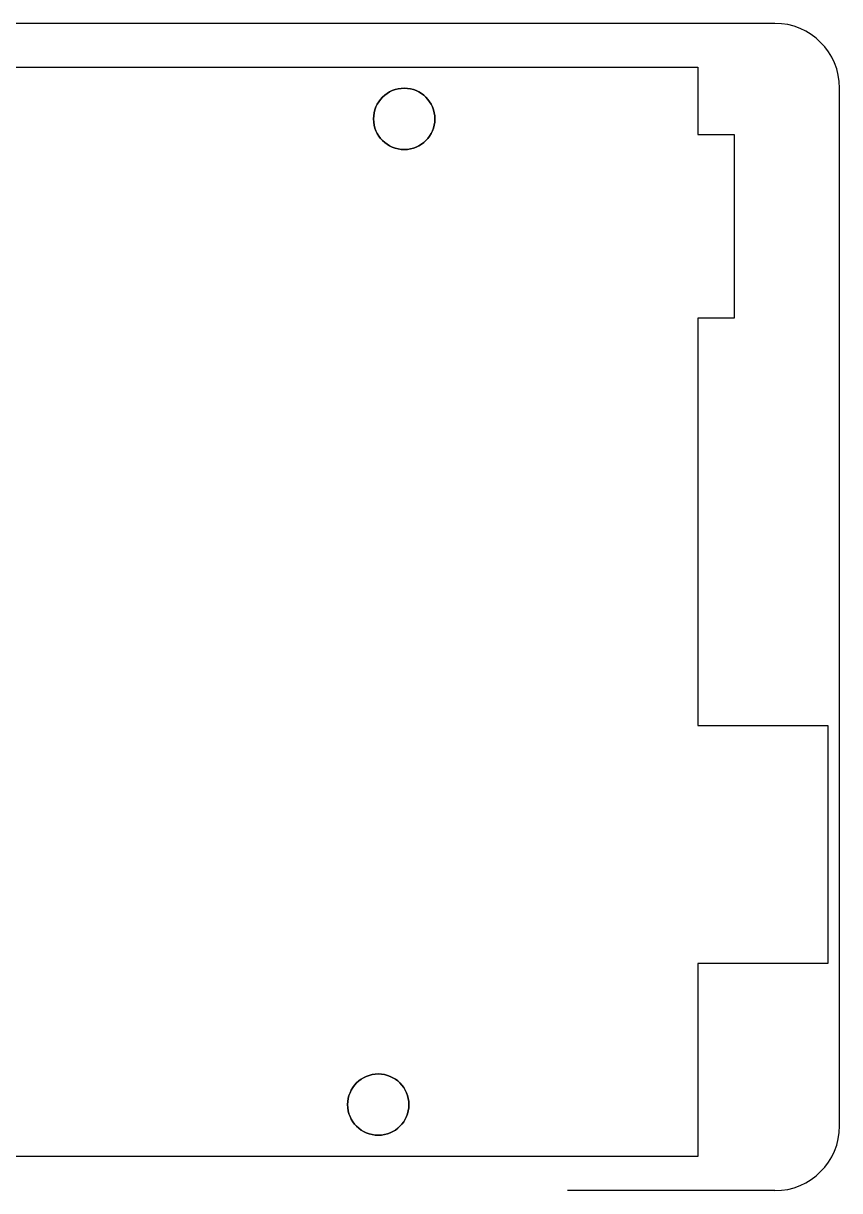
# Model space of a CAD drawing. Extents: x 1149 to 2391, y 365 to 532.
# Drawn here: x 1425.8 to 1465.7, y 421.9 to 479 of the extents above; entities that cross this region are included whole.
import ezdxf

# ---------------------------------------------------------------- set-up
doc = ezdxf.new("R2010")
doc.units = 0
doc.layers.get('0').update_dxf_attribs({"linetype": 'CONTINUOUS'})
doc.layers.add('LAYER_1', color=7, linetype='CONTINUOUS')

# ---------------------------------------------------------------- blocks, each defined once
blk = doc.blocks.new('*U26')
for start, end in [(0, 180), (180, 0)]:
    blk.add_arc((1444.419, 474.335), 1.5, start, end)
blk = doc.blocks.new('*U27')
for start, end in [(0, 180), (180, 0)]:
    blk.add_arc((1443.148, 426.075), 1.5, start, end)

msp = doc.modelspace()

# ---------------------------------------------------------------- linework, layer by layer
at = {"color": 1}
for centre in [(1444.419, 474.335), (1443.148, 426.075)]:
    msp.add_circle(centre, 1.5, dxfattribs=at)
for centre, start, end in [((1462.549, 475.838), 360, 90), ((1462.549, 425.038), 270, 0)]:
    msp.add_arc(centre, 3.175, start, end, dxfattribs=at)
at = {"layer": 'LAYER_1', "color": 1}
for points in [[(1462.55, 479.013, 0), (1462.12, 479.013, 0), (1461.67, 479.013, 0), (1461.19, 479.013, 0), (1460.69, 479.013, 0), (1460.17, 479.013, 0), (1459.62, 479.013, 0), (1459.05, 479.013, 0), (1458.46, 479.013, 0), (1457.85, 479.013, 0), (1457.22, 479.013, 0), (1456.56, 479.013, 0), (1455.89, 479.013, 0), (1455.2, 479.013, 0), (1454.49, 479.013, 0), (1453.75, 479.013, 0), (1453.01, 479.013, 0), (1452.24, 479.013, 0), (1451.45, 479.013, 0), (1450.65, 479.013, 0), (1449.83, 479.013, 0), (1449, 479.013, 0), (1448.15, 479.013, 0), (1447.28, 479.013, 0), (1446.4, 479.013, 0), (1445.51, 479.013, 0), (1444.6, 479.013, 0), (1443.68, 479.013, 0), (1442.75, 479.013, 0), (1441.8, 479.013, 0), (1440.84, 479.013, 0), (1439.87, 479.013, 0), (1438.89, 479.013, 0), (1437.9, 479.013, 0), (1436.89, 479.013, 0), (1435.88, 479.013, 0), (1434.86, 479.013, 0), (1433.83, 479.013, 0), (1432.79, 479.013, 0), (1431.74, 479.013, 0), (1430.68, 479.013, 0), (1429.62, 479.013, 0), (1428.55, 479.013, 0), (1427.48, 479.013, 0), (1426.4, 479.013, 0), (1425.31, 479.013, 0)], [(1465.72, 425.038, 0), (1465.72, 425.278, 0), (1465.72, 425.526, 0), (1465.72, 425.781, 0), (1465.72, 426.044, 0), (1465.72, 426.314, 0), (1465.72, 426.591, 0), (1465.72, 426.875, 0), (1465.72, 427.165, 0), (1465.72, 427.463, 0), (1465.72, 427.767, 0), (1465.72, 428.078, 0), (1465.72, 428.395, 0), (1465.72, 428.719, 0), (1465.72, 429.048, 0), (1465.72, 429.384, 0), (1465.72, 429.726, 0), (1465.72, 430.073, 0), (1465.72, 430.426, 0), (1465.72, 430.784, 0), (1465.72, 431.148, 0), (1465.72, 431.518, 0), (1465.72, 431.892, 0), (1465.72, 432.272, 0), (1465.72, 432.656, 0), (1465.72, 433.045, 0), (1465.72, 433.439, 0), (1465.72, 433.838, 0), (1465.72, 434.24, 0), (1465.72, 434.648, 0), (1465.72, 435.059, 0), (1465.72, 435.475, 0), (1465.72, 435.894, 0), (1465.72, 436.318, 0), (1465.72, 436.745, 0), (1465.72, 437.175, 0), (1465.72, 437.609, 0), (1465.72, 438.047, 0), (1465.72, 438.487, 0), (1465.72, 438.931, 0), (1465.72, 439.378, 0), (1465.72, 439.828, 0), (1465.72, 440.28, 0), (1465.72, 440.735, 0), (1465.72, 441.192, 0), (1465.72, 441.652, 0), (1465.72, 442.114, 0), (1465.72, 442.579, 0), (1465.72, 443.045, 0), (1465.72, 443.513, 0), (1465.72, 443.983, 0), (1465.72, 444.455, 0), (1465.72, 444.928, 0), (1465.72, 445.402, 0), (1465.72, 445.878, 0), (1465.72, 446.355, 0), (1465.72, 446.833, 0), (1465.72, 447.312, 0), (1465.72, 447.791, 0), (1465.72, 448.271, 0), (1465.72, 448.752, 0), (1465.72, 449.234, 0), (1465.72, 449.715, 0), (1465.72, 450.197, 0), (1465.72, 450.679, 0), (1465.72, 451.161, 0), (1465.72, 451.642, 0), (1465.72, 452.124, 0), (1465.72, 452.604, 0), (1465.72, 453.085, 0), (1465.72, 453.564, 0), (1465.72, 454.043, 0), (1465.72, 454.521, 0), (1465.72, 454.998, 0), (1465.72, 455.474, 0), (1465.72, 455.948, 0), (1465.72, 456.421, 0), (1465.72, 456.893, 0), (1465.72, 457.363, 0), (1465.72, 457.831, 0), (1465.72, 458.297, 0), (1465.72, 458.762, 0), (1465.72, 459.224, 0), (1465.72, 459.683, 0), (1465.72, 460.141, 0), (1465.72, 460.596, 0), (1465.72, 461.048, 0), (1465.72, 461.498, 0), (1465.72, 461.945, 0), (1465.72, 462.389, 0), (1465.72, 462.829, 0), (1465.72, 463.267, 0), (1465.72, 463.701, 0), (1465.72, 464.131, 0), (1465.72, 464.558, 0), (1465.72, 464.982, 0), (1465.72, 465.401, 0), (1465.72, 465.817, 0), (1465.72, 466.228, 0), (1465.72, 466.635, 0), (1465.72, 467.038, 0), (1465.72, 467.437, 0), (1465.72, 467.831, 0), (1465.72, 468.22, 0), (1465.72, 468.604, 0), (1465.72, 468.984, 0), (1465.72, 469.358, 0), (1465.72, 469.728, 0), (1465.72, 470.092, 0), (1465.72, 470.45, 0), (1465.72, 470.803, 0), (1465.72, 471.15, 0), (1465.72, 471.492, 0), (1465.72, 471.828, 0), (1465.72, 472.157, 0), (1465.72, 472.481, 0), (1465.72, 472.798, 0), (1465.72, 473.109, 0), (1465.72, 473.413, 0), (1465.72, 473.71, 0), (1465.72, 474.001, 0), (1465.72, 474.285, 0), (1465.72, 474.562, 0), (1465.72, 474.832, 0), (1465.72, 475.095, 0), (1465.72, 475.35, 0), (1465.72, 475.598, 0), (1465.72, 475.838, 0)], [(1462.55, 421.863, 0), (1462.48, 421.863, 0), (1462.41, 421.863, 0), (1462.34, 421.863, 0), (1462.27, 421.863, 0), (1462.2, 421.863, 0), (1462.13, 421.863, 0), (1462.05, 421.863, 0), (1461.98, 421.863, 0), (1461.91, 421.863, 0), (1461.83, 421.863, 0), (1461.76, 421.863, 0), (1461.69, 421.863, 0), (1461.61, 421.863, 0), (1461.54, 421.863, 0), (1461.46, 421.863, 0), (1461.38, 421.863, 0), (1461.31, 421.863, 0), (1461.23, 421.863, 0), (1461.15, 421.863, 0), (1461.08, 421.863, 0), (1461, 421.863, 0), (1460.92, 421.863, 0), (1460.84, 421.863, 0), (1460.76, 421.863, 0), (1460.68, 421.863, 0), (1460.6, 421.863, 0), (1460.52, 421.863, 0), (1460.44, 421.863, 0), (1460.36, 421.863, 0), (1460.28, 421.863, 0), (1460.2, 421.863, 0), (1460.12, 421.863, 0), (1460.04, 421.863, 0), (1459.96, 421.863, 0), (1459.88, 421.863, 0), (1459.79, 421.863, 0), (1459.71, 421.863, 0), (1459.63, 421.863, 0), (1459.55, 421.863, 0), (1459.46, 421.863, 0), (1459.38, 421.863, 0), (1459.3, 421.863, 0), (1459.21, 421.863, 0), (1459.13, 421.863, 0), (1459.05, 421.863, 0), (1458.96, 421.863, 0), (1458.88, 421.863, 0), (1458.79, 421.863, 0), (1458.71, 421.863, 0), (1458.62, 421.863, 0), (1458.54, 421.863, 0), (1458.45, 421.863, 0), (1458.37, 421.863, 0), (1458.28, 421.863, 0), (1458.2, 421.863, 0), (1458.11, 421.863, 0), (1458.03, 421.863, 0), (1457.94, 421.863, 0), (1457.86, 421.863, 0), (1457.77, 421.863, 0), (1457.69, 421.863, 0), (1457.6, 421.863, 0), (1457.52, 421.863, 0), (1457.43, 421.863, 0), (1457.35, 421.863, 0), (1457.26, 421.863, 0), (1457.18, 421.863, 0), (1457.09, 421.863, 0), (1457.01, 421.863, 0), (1456.92, 421.863, 0), (1456.84, 421.863, 0), (1456.75, 421.863, 0), (1456.66, 421.863, 0), (1456.58, 421.863, 0), (1456.5, 421.863, 0), (1456.41, 421.863, 0), (1456.33, 421.863, 0), (1456.24, 421.863, 0), (1456.16, 421.863, 0), (1456.07, 421.863, 0), (1455.99, 421.863, 0), (1455.9, 421.863, 0), (1455.82, 421.863, 0), (1455.74, 421.863, 0), (1455.65, 421.863, 0), (1455.57, 421.863, 0), (1455.49, 421.863, 0), (1455.4, 421.863, 0), (1455.32, 421.863, 0), (1455.24, 421.863, 0), (1455.16, 421.863, 0), (1455.07, 421.863, 0), (1454.99, 421.863, 0), (1454.91, 421.863, 0), (1454.83, 421.863, 0), (1454.75, 421.863, 0), (1454.67, 421.863, 0), (1454.59, 421.863, 0), (1454.51, 421.863, 0), (1454.43, 421.863, 0), (1454.35, 421.863, 0), (1454.27, 421.863, 0), (1454.19, 421.863, 0), (1454.11, 421.863, 0), (1454.03, 421.863, 0), (1453.95, 421.863, 0), (1453.87, 421.863, 0), (1453.8, 421.863, 0), (1453.72, 421.863, 0), (1453.64, 421.863, 0), (1453.57, 421.863, 0), (1453.49, 421.863, 0), (1453.41, 421.863, 0), (1453.34, 421.863, 0), (1453.26, 421.863, 0), (1453.19, 421.863, 0), (1453.12, 421.863, 0), (1453.04, 421.863, 0), (1452.97, 421.863, 0), (1452.9, 421.863, 0), (1452.82, 421.863, 0), (1452.75, 421.863, 0), (1452.68, 421.863, 0), (1452.61, 421.863, 0), (1452.54, 421.863, 0), (1452.47, 421.863, 0), (1452.4, 421.863, 0)]]:
    msp.add_polyline3d(points, dxfattribs=at)
at = {"layer": 'LAYER_1', "color": 5}
for points in [[(1424.76, 476.875, 0), (1425.88, 476.875, 0), (1426.99, 476.875, 0), (1428.08, 476.875, 0), (1429.17, 476.875, 0), (1430.25, 476.875, 0), (1431.32, 476.875, 0), (1432.37, 476.875, 0), (1433.42, 476.875, 0), (1434.45, 476.875, 0), (1435.47, 476.875, 0), (1436.47, 476.875, 0), (1437.46, 476.875, 0), (1438.44, 476.875, 0), (1439.4, 476.875, 0), (1440.34, 476.875, 0), (1441.27, 476.875, 0), (1442.18, 476.875, 0), (1443.07, 476.875, 0), (1443.94, 476.875, 0), (1444.8, 476.875, 0), (1445.64, 476.875, 0), (1446.45, 476.875, 0), (1447.25, 476.875, 0), (1448.02, 476.875, 0), (1448.77, 476.875, 0), (1449.5, 476.875, 0), (1450.21, 476.875, 0), (1450.89, 476.875, 0), (1451.55, 476.875, 0), (1452.19, 476.875, 0), (1452.8, 476.875, 0), (1453.38, 476.875, 0), (1453.94, 476.875, 0), (1454.47, 476.875, 0), (1454.97, 476.875, 0), (1455.44, 476.875, 0), (1455.89, 476.875, 0), (1456.3, 476.875, 0), (1456.69, 476.875, 0), (1457.05, 476.875, 0), (1457.37, 476.875, 0), (1457.66, 476.875, 0), (1457.92, 476.875, 0), (1458.15, 476.875, 0), (1458.35, 476.875, 0), (1458.51, 476.875, 0), (1458.63, 476.875, 0), (1458.72, 476.875, 0), (1458.78, 476.875, 0), (1458.79, 476.875, 0)], [(1458.79, 476.875, 0), (1458.79, 476.874, 0), (1458.79, 476.873, 0), (1458.79, 476.87, 0), (1458.79, 476.865, 0), (1458.79, 476.86, 0), (1458.79, 476.854, 0), (1458.79, 476.846, 0), (1458.79, 476.837, 0), (1458.79, 476.828, 0), (1458.79, 476.817, 0), (1458.79, 476.805, 0), (1458.79, 476.792, 0), (1458.79, 476.778, 0), (1458.79, 476.763, 0), (1458.79, 476.748, 0), (1458.79, 476.731, 0), (1458.79, 476.713, 0), (1458.79, 476.695, 0), (1458.79, 476.675, 0), (1458.79, 476.655, 0), (1458.79, 476.634, 0), (1458.79, 476.612, 0), (1458.79, 476.589, 0), (1458.79, 476.566, 0), (1458.79, 476.541, 0), (1458.79, 476.516, 0), (1458.79, 476.491, 0), (1458.79, 476.464, 0), (1458.79, 476.437, 0), (1458.79, 476.409, 0), (1458.79, 476.381, 0), (1458.79, 476.352, 0), (1458.79, 476.322, 0), (1458.79, 476.292, 0), (1458.79, 476.261, 0), (1458.79, 476.229, 0), (1458.79, 476.197, 0), (1458.79, 476.165, 0), (1458.79, 476.132, 0), (1458.79, 476.099, 0), (1458.79, 476.065, 0), (1458.79, 476.03, 0), (1458.79, 475.996, 0), (1458.79, 475.961, 0), (1458.79, 475.925, 0), (1458.79, 475.889, 0), (1458.79, 475.853, 0), (1458.79, 475.816, 0), (1458.79, 475.78, 0), (1458.79, 475.743, 0), (1458.79, 475.705, 0), (1458.79, 475.668, 0), (1458.79, 475.63, 0), (1458.79, 475.592, 0), (1458.79, 475.553, 0), (1458.79, 475.515, 0), (1458.79, 475.477, 0), (1458.79, 475.438, 0), (1458.79, 475.399, 0), (1458.79, 475.36, 0), (1458.79, 475.321, 0), (1458.79, 475.282, 0), (1458.79, 475.243, 0), (1458.79, 475.204, 0), (1458.79, 475.165, 0), (1458.79, 475.127, 0), (1458.79, 475.088, 0), (1458.79, 475.049, 0), (1458.79, 475.01, 0), (1458.79, 474.971, 0), (1458.79, 474.933, 0), (1458.79, 474.894, 0), (1458.79, 474.856, 0), (1458.79, 474.818, 0), (1458.79, 474.78, 0), (1458.79, 474.743, 0), (1458.79, 474.705, 0), (1458.79, 474.668, 0), (1458.79, 474.631, 0), (1458.79, 474.595, 0), (1458.79, 474.559, 0), (1458.79, 474.523, 0), (1458.79, 474.487, 0), (1458.79, 474.452, 0), (1458.79, 474.417, 0), (1458.79, 474.383, 0), (1458.79, 474.349, 0), (1458.79, 474.316, 0), (1458.79, 474.283, 0), (1458.79, 474.25, 0), (1458.79, 474.219, 0), (1458.79, 474.187, 0), (1458.79, 474.156, 0), (1458.79, 474.126, 0), (1458.79, 474.096, 0), (1458.79, 474.067, 0), (1458.79, 474.039, 0), (1458.79, 474.011, 0), (1458.79, 473.984, 0), (1458.79, 473.957, 0), (1458.79, 473.931, 0), (1458.79, 473.906, 0), (1458.79, 473.882, 0), (1458.79, 473.859, 0), (1458.79, 473.836, 0), (1458.79, 473.814, 0), (1458.79, 473.793, 0), (1458.79, 473.773, 0), (1458.79, 473.753, 0), (1458.79, 473.735, 0), (1458.79, 473.717, 0), (1458.79, 473.7, 0), (1458.79, 473.684, 0), (1458.79, 473.67, 0), (1458.79, 473.656, 0), (1458.79, 473.643, 0), (1458.79, 473.631, 0), (1458.79, 473.62, 0), (1458.79, 473.611, 0), (1458.79, 473.602, 0), (1458.79, 473.594, 0), (1458.79, 473.588, 0), (1458.79, 473.583, 0), (1458.79, 473.578, 0), (1458.79, 473.575, 0), (1458.79, 473.574, 0), (1458.79, 473.573, 0)], [(1458.79, 473.573, 0), (1458.79, 473.573, 0), (1458.8, 473.573, 0), (1458.8, 473.573, 0), (1458.8, 473.573, 0), (1458.8, 473.573, 0), (1458.81, 473.573, 0), (1458.81, 473.573, 0), (1458.81, 473.573, 0), (1458.82, 473.573, 0), (1458.83, 473.573, 0), (1458.83, 473.573, 0), (1458.84, 473.573, 0), (1458.85, 473.573, 0), (1458.85, 473.573, 0), (1458.86, 473.573, 0), (1458.87, 473.573, 0), (1458.88, 473.573, 0), (1458.89, 473.573, 0), (1458.9, 473.573, 0), (1458.91, 473.573, 0), (1458.92, 473.573, 0), (1458.94, 473.573, 0), (1458.95, 473.573, 0), (1458.96, 473.573, 0), (1458.97, 473.573, 0), (1458.99, 473.573, 0), (1459, 473.573, 0), (1459.02, 473.573, 0), (1459.03, 473.573, 0), (1459.05, 473.573, 0), (1459.06, 473.573, 0), (1459.08, 473.573, 0), (1459.09, 473.573, 0), (1459.11, 473.573, 0), (1459.13, 473.573, 0), (1459.14, 473.573, 0), (1459.16, 473.573, 0), (1459.18, 473.573, 0), (1459.19, 473.573, 0), (1459.21, 473.573, 0), (1459.23, 473.573, 0), (1459.25, 473.573, 0), (1459.27, 473.573, 0), (1459.29, 473.573, 0), (1459.31, 473.573, 0), (1459.33, 473.573, 0), (1459.34, 473.573, 0), (1459.36, 473.573, 0), (1459.38, 473.573, 0), (1459.4, 473.573, 0), (1459.42, 473.573, 0), (1459.44, 473.573, 0), (1459.47, 473.573, 0), (1459.49, 473.573, 0), (1459.51, 473.573, 0), (1459.53, 473.573, 0), (1459.55, 473.573, 0), (1459.57, 473.573, 0), (1459.59, 473.573, 0), (1459.61, 473.573, 0), (1459.63, 473.573, 0), (1459.65, 473.573, 0), (1459.67, 473.573, 0), (1459.69, 473.573, 0), (1459.72, 473.573, 0), (1459.74, 473.573, 0), (1459.76, 473.573, 0), (1459.78, 473.573, 0), (1459.8, 473.573, 0), (1459.82, 473.573, 0), (1459.84, 473.573, 0), (1459.86, 473.573, 0), (1459.88, 473.573, 0), (1459.9, 473.573, 0), (1459.92, 473.573, 0), (1459.94, 473.573, 0), (1459.96, 473.573, 0), (1459.98, 473.573, 0), (1460, 473.573, 0), (1460.02, 473.573, 0), (1460.04, 473.573, 0), (1460.06, 473.573, 0), (1460.08, 473.573, 0), (1460.1, 473.573, 0), (1460.12, 473.573, 0), (1460.14, 473.573, 0), (1460.15, 473.573, 0), (1460.17, 473.573, 0), (1460.19, 473.573, 0), (1460.21, 473.573, 0), (1460.22, 473.573, 0), (1460.24, 473.573, 0), (1460.26, 473.573, 0), (1460.27, 473.573, 0), (1460.29, 473.573, 0), (1460.31, 473.573, 0), (1460.32, 473.573, 0), (1460.34, 473.573, 0), (1460.35, 473.573, 0), (1460.37, 473.573, 0), (1460.38, 473.573, 0), (1460.39, 473.573, 0), (1460.41, 473.573, 0), (1460.42, 473.573, 0), (1460.43, 473.573, 0), (1460.44, 473.573, 0), (1460.45, 473.573, 0), (1460.46, 473.573, 0), (1460.48, 473.573, 0), (1460.49, 473.573, 0), (1460.49, 473.573, 0), (1460.5, 473.573, 0), (1460.51, 473.573, 0), (1460.52, 473.573, 0), (1460.53, 473.573, 0), (1460.53, 473.573, 0), (1460.54, 473.573, 0), (1460.55, 473.573, 0), (1460.55, 473.573, 0), (1460.56, 473.573, 0), (1460.56, 473.573, 0), (1460.56, 473.573, 0), (1460.57, 473.573, 0), (1460.57, 473.573, 0), (1460.57, 473.573, 0), (1460.57, 473.573, 0), (1460.57, 473.573, 0)], [(1460.57, 473.573, 0), (1460.57, 473.571, 0), (1460.57, 473.566, 0), (1460.57, 473.558, 0), (1460.57, 473.547, 0), (1460.57, 473.532, 0), (1460.57, 473.514, 0), (1460.57, 473.494, 0), (1460.57, 473.47, 0), (1460.57, 473.444, 0), (1460.57, 473.414, 0), (1460.57, 473.382, 0), (1460.57, 473.347, 0), (1460.57, 473.309, 0), (1460.57, 473.269, 0), (1460.57, 473.226, 0), (1460.57, 473.181, 0), (1460.57, 473.133, 0), (1460.57, 473.082, 0), (1460.57, 473.029, 0), (1460.57, 472.974, 0), (1460.57, 472.916, 0), (1460.57, 472.857, 0), (1460.57, 472.795, 0), (1460.57, 472.731, 0), (1460.57, 472.665, 0), (1460.57, 472.596, 0), (1460.57, 472.526, 0), (1460.57, 472.454, 0), (1460.57, 472.38, 0), (1460.57, 472.305, 0), (1460.57, 472.227, 0), (1460.57, 472.148, 0), (1460.57, 472.067, 0), (1460.57, 471.984, 0), (1460.57, 471.9, 0), (1460.57, 471.815, 0), (1460.57, 471.728, 0), (1460.57, 471.639, 0), (1460.57, 471.55, 0), (1460.57, 471.459, 0), (1460.57, 471.366, 0), (1460.57, 471.273, 0), (1460.57, 471.178, 0), (1460.57, 471.083, 0), (1460.57, 470.986, 0), (1460.57, 470.888, 0), (1460.57, 470.79, 0), (1460.57, 470.69, 0), (1460.57, 470.59, 0), (1460.57, 470.489, 0), (1460.57, 470.387, 0), (1460.57, 470.285, 0), (1460.57, 470.182, 0), (1460.57, 470.078, 0), (1460.57, 469.974, 0), (1460.57, 469.87, 0), (1460.57, 469.765, 0), (1460.57, 469.659, 0), (1460.57, 469.554, 0), (1460.57, 469.448, 0), (1460.57, 469.342, 0), (1460.57, 469.236, 0), (1460.57, 469.13, 0), (1460.57, 469.024, 0), (1460.57, 468.918, 0), (1460.57, 468.811, 0), (1460.57, 468.705, 0), (1460.57, 468.6, 0), (1460.57, 468.494, 0), (1460.57, 468.389, 0), (1460.57, 468.284, 0), (1460.57, 468.179, 0), (1460.57, 468.075, 0), (1460.57, 467.972, 0), (1460.57, 467.869, 0), (1460.57, 467.766, 0), (1460.57, 467.665, 0), (1460.57, 467.564, 0), (1460.57, 467.463, 0), (1460.57, 467.364, 0), (1460.57, 467.265, 0), (1460.57, 467.168, 0), (1460.57, 467.071, 0), (1460.57, 466.975, 0), (1460.57, 466.881, 0), (1460.57, 466.787, 0), (1460.57, 466.695, 0), (1460.57, 466.604, 0), (1460.57, 466.514, 0), (1460.57, 466.426, 0), (1460.57, 466.339, 0), (1460.57, 466.253, 0), (1460.57, 466.169, 0), (1460.57, 466.087, 0), (1460.57, 466.006, 0), (1460.57, 465.927, 0), (1460.57, 465.849, 0), (1460.57, 465.773, 0), (1460.57, 465.699, 0), (1460.57, 465.627, 0), (1460.57, 465.557, 0), (1460.57, 465.489, 0), (1460.57, 465.423, 0), (1460.57, 465.359, 0), (1460.57, 465.297, 0), (1460.57, 465.237, 0), (1460.57, 465.18, 0), (1460.57, 465.124, 0), (1460.57, 465.072, 0), (1460.57, 465.021, 0), (1460.57, 464.973, 0), (1460.57, 464.928, 0), (1460.57, 464.885, 0), (1460.57, 464.844, 0), (1460.57, 464.807, 0), (1460.57, 464.772, 0), (1460.57, 464.739, 0), (1460.57, 464.71, 0), (1460.57, 464.683, 0), (1460.57, 464.66, 0), (1460.57, 464.639, 0), (1460.57, 464.622, 0), (1460.57, 464.607, 0), (1460.57, 464.596, 0), (1460.57, 464.587, 0), (1460.57, 464.583, 0), (1460.57, 464.581, 0)], [(1460.57, 464.581, 0), (1460.57, 464.581, 0), (1460.57, 464.581, 0), (1460.57, 464.581, 0), (1460.57, 464.581, 0), (1460.56, 464.581, 0), (1460.56, 464.581, 0), (1460.56, 464.581, 0), (1460.55, 464.581, 0), (1460.55, 464.581, 0), (1460.54, 464.581, 0), (1460.53, 464.581, 0), (1460.53, 464.581, 0), (1460.52, 464.581, 0), (1460.51, 464.581, 0), (1460.5, 464.581, 0), (1460.49, 464.581, 0), (1460.49, 464.581, 0), (1460.48, 464.581, 0), (1460.46, 464.581, 0), (1460.45, 464.581, 0), (1460.44, 464.581, 0), (1460.43, 464.581, 0), (1460.42, 464.581, 0), (1460.41, 464.581, 0), (1460.39, 464.581, 0), (1460.38, 464.581, 0), (1460.37, 464.581, 0), (1460.35, 464.581, 0), (1460.34, 464.581, 0), (1460.32, 464.581, 0), (1460.31, 464.581, 0), (1460.29, 464.581, 0), (1460.27, 464.581, 0), (1460.26, 464.581, 0), (1460.24, 464.581, 0), (1460.22, 464.581, 0), (1460.21, 464.581, 0), (1460.19, 464.581, 0), (1460.17, 464.581, 0), (1460.15, 464.581, 0), (1460.14, 464.581, 0), (1460.12, 464.581, 0), (1460.1, 464.581, 0), (1460.08, 464.581, 0), (1460.06, 464.581, 0), (1460.04, 464.581, 0), (1460.02, 464.581, 0), (1460, 464.581, 0), (1459.98, 464.581, 0), (1459.96, 464.581, 0), (1459.94, 464.581, 0), (1459.92, 464.581, 0), (1459.9, 464.581, 0), (1459.88, 464.581, 0), (1459.86, 464.581, 0), (1459.84, 464.581, 0), (1459.82, 464.581, 0), (1459.8, 464.581, 0), (1459.78, 464.581, 0), (1459.76, 464.581, 0), (1459.74, 464.581, 0), (1459.72, 464.581, 0), (1459.69, 464.581, 0), (1459.67, 464.581, 0), (1459.65, 464.581, 0), (1459.63, 464.581, 0), (1459.61, 464.581, 0), (1459.59, 464.581, 0), (1459.57, 464.581, 0), (1459.55, 464.581, 0), (1459.53, 464.581, 0), (1459.51, 464.581, 0), (1459.49, 464.581, 0), (1459.47, 464.581, 0), (1459.44, 464.581, 0), (1459.42, 464.581, 0), (1459.4, 464.581, 0), (1459.38, 464.581, 0), (1459.36, 464.581, 0), (1459.34, 464.581, 0), (1459.33, 464.581, 0), (1459.31, 464.581, 0), (1459.29, 464.581, 0), (1459.27, 464.581, 0), (1459.25, 464.581, 0), (1459.23, 464.581, 0), (1459.21, 464.581, 0), (1459.19, 464.581, 0), (1459.18, 464.581, 0), (1459.16, 464.581, 0), (1459.14, 464.581, 0), (1459.13, 464.581, 0), (1459.11, 464.581, 0), (1459.09, 464.581, 0), (1459.08, 464.581, 0), (1459.06, 464.581, 0), (1459.05, 464.581, 0), (1459.03, 464.581, 0), (1459.02, 464.581, 0), (1459, 464.581, 0), (1458.99, 464.581, 0), (1458.97, 464.581, 0), (1458.96, 464.581, 0), (1458.95, 464.581, 0), (1458.94, 464.581, 0), (1458.92, 464.581, 0), (1458.91, 464.581, 0), (1458.9, 464.581, 0), (1458.89, 464.581, 0), (1458.88, 464.581, 0), (1458.87, 464.581, 0), (1458.86, 464.581, 0), (1458.85, 464.581, 0), (1458.85, 464.581, 0), (1458.84, 464.581, 0), (1458.83, 464.581, 0), (1458.83, 464.581, 0), (1458.82, 464.581, 0), (1458.81, 464.581, 0), (1458.81, 464.581, 0), (1458.81, 464.581, 0), (1458.8, 464.581, 0), (1458.8, 464.581, 0), (1458.8, 464.581, 0), (1458.8, 464.581, 0), (1458.79, 464.581, 0), (1458.79, 464.581, 0)], [(1458.79, 464.581, 0), (1458.79, 464.577, 0), (1458.79, 464.566, 0), (1458.79, 464.548, 0), (1458.79, 464.523, 0), (1458.79, 464.491, 0), (1458.79, 464.452, 0), (1458.79, 464.406, 0), (1458.79, 464.354, 0), (1458.79, 464.295, 0), (1458.79, 464.23, 0), (1458.79, 464.158, 0), (1458.79, 464.081, 0), (1458.79, 463.997, 0), (1458.79, 463.907, 0), (1458.79, 463.812, 0), (1458.79, 463.711, 0), (1458.79, 463.605, 0), (1458.79, 463.493, 0), (1458.79, 463.376, 0), (1458.79, 463.253, 0), (1458.79, 463.126, 0), (1458.79, 462.993, 0), (1458.79, 462.856, 0), (1458.79, 462.714, 0), (1458.79, 462.567, 0), (1458.79, 462.416, 0), (1458.79, 462.261, 0), (1458.79, 462.101, 0), (1458.79, 461.937, 0), (1458.79, 461.769, 0), (1458.79, 461.597, 0), (1458.79, 461.421, 0), (1458.79, 461.242, 0), (1458.79, 461.059, 0), (1458.79, 460.873, 0), (1458.79, 460.683, 0), (1458.79, 460.49, 0), (1458.79, 460.294, 0), (1458.79, 460.095, 0), (1458.79, 459.893, 0), (1458.79, 459.689, 0), (1458.79, 459.481, 0), (1458.79, 459.272, 0), (1458.79, 459.059, 0), (1458.79, 458.845, 0), (1458.79, 458.628, 0), (1458.79, 458.41, 0), (1458.79, 458.189, 0), (1458.79, 457.967, 0), (1458.79, 457.743, 0), (1458.79, 457.517, 0), (1458.79, 457.29, 0), (1458.79, 457.062, 0), (1458.79, 456.832, 0), (1458.79, 456.601, 0), (1458.79, 456.37, 0), (1458.79, 456.137, 0), (1458.79, 455.904, 0), (1458.79, 455.67, 0), (1458.79, 455.435, 0), (1458.79, 455.2, 0), (1458.79, 454.965, 0), (1458.79, 454.729, 0), (1458.79, 454.494, 0), (1458.79, 454.258, 0), (1458.79, 454.023, 0), (1458.79, 453.788, 0), (1458.79, 453.554, 0), (1458.79, 453.32, 0), (1458.79, 453.086, 0), (1458.79, 452.854, 0), (1458.79, 452.622, 0), (1458.79, 452.391, 0), (1458.79, 452.161, 0), (1458.79, 451.933, 0), (1458.79, 451.706, 0), (1458.79, 451.48, 0), (1458.79, 451.256, 0), (1458.79, 451.034, 0), (1458.79, 450.813, 0), (1458.79, 450.595, 0), (1458.79, 450.378, 0), (1458.79, 450.164, 0), (1458.79, 449.952, 0), (1458.79, 449.742, 0), (1458.79, 449.535, 0), (1458.79, 449.33, 0), (1458.79, 449.128, 0), (1458.79, 448.929, 0), (1458.79, 448.733, 0), (1458.79, 448.54, 0), (1458.79, 448.351, 0), (1458.79, 448.164, 0), (1458.79, 447.981, 0), (1458.79, 447.802, 0), (1458.79, 447.626, 0), (1458.79, 447.454, 0), (1458.79, 447.286, 0), (1458.79, 447.122, 0), (1458.79, 446.963, 0), (1458.79, 446.807, 0), (1458.79, 446.656, 0), (1458.79, 446.509, 0), (1458.79, 446.367, 0), (1458.79, 446.23, 0), (1458.79, 446.097, 0), (1458.79, 445.97, 0), (1458.79, 445.848, 0), (1458.79, 445.73, 0), (1458.79, 445.618, 0), (1458.79, 445.512, 0), (1458.79, 445.411, 0), (1458.79, 445.316, 0), (1458.79, 445.226, 0), (1458.79, 445.143, 0), (1458.79, 445.065, 0), (1458.79, 444.994, 0), (1458.79, 444.928, 0), (1458.79, 444.87, 0), (1458.79, 444.817, 0), (1458.79, 444.772, 0), (1458.79, 444.733, 0), (1458.79, 444.7, 0), (1458.79, 444.675, 0), (1458.79, 444.657, 0), (1458.79, 444.646, 0), (1458.79, 444.642, 0)], [(1458.79, 444.642, 0), (1458.8, 444.642, 0), (1458.8, 444.642, 0), (1458.81, 444.642, 0), (1458.81, 444.642, 0), (1458.82, 444.642, 0), (1458.84, 444.642, 0), (1458.85, 444.642, 0), (1458.87, 444.642, 0), (1458.89, 444.642, 0), (1458.91, 444.642, 0), (1458.93, 444.642, 0), (1458.95, 444.642, 0), (1458.98, 444.642, 0), (1459.01, 444.642, 0), (1459.04, 444.642, 0), (1459.07, 444.642, 0), (1459.11, 444.642, 0), (1459.14, 444.642, 0), (1459.18, 444.642, 0), (1459.22, 444.642, 0), (1459.26, 444.642, 0), (1459.3, 444.642, 0), (1459.34, 444.642, 0), (1459.39, 444.642, 0), (1459.44, 444.642, 0), (1459.48, 444.642, 0), (1459.53, 444.642, 0), (1459.58, 444.642, 0), (1459.64, 444.642, 0), (1459.69, 444.642, 0), (1459.74, 444.642, 0), (1459.8, 444.642, 0), (1459.86, 444.642, 0), (1459.92, 444.642, 0), (1459.98, 444.642, 0), (1460.04, 444.642, 0), (1460.1, 444.642, 0), (1460.16, 444.642, 0), (1460.22, 444.642, 0), (1460.29, 444.642, 0), (1460.35, 444.642, 0), (1460.42, 444.642, 0), (1460.49, 444.642, 0), (1460.55, 444.642, 0), (1460.62, 444.642, 0), (1460.69, 444.642, 0), (1460.76, 444.642, 0), (1460.83, 444.642, 0), (1460.9, 444.642, 0), (1460.97, 444.642, 0), (1461.04, 444.642, 0), (1461.12, 444.642, 0), (1461.19, 444.642, 0), (1461.26, 444.642, 0), (1461.34, 444.642, 0), (1461.41, 444.642, 0), (1461.48, 444.642, 0), (1461.56, 444.642, 0), (1461.63, 444.642, 0), (1461.71, 444.642, 0), (1461.78, 444.642, 0), (1461.86, 444.642, 0), (1461.93, 444.642, 0), (1462.01, 444.642, 0), (1462.08, 444.642, 0), (1462.16, 444.642, 0), (1462.23, 444.642, 0), (1462.31, 444.642, 0), (1462.38, 444.642, 0), (1462.46, 444.642, 0), (1462.53, 444.642, 0), (1462.6, 444.642, 0), (1462.68, 444.642, 0), (1462.75, 444.642, 0), (1462.82, 444.642, 0), (1462.9, 444.642, 0), (1462.97, 444.642, 0), (1463.04, 444.642, 0), (1463.11, 444.642, 0), (1463.18, 444.642, 0), (1463.25, 444.642, 0), (1463.32, 444.642, 0), (1463.39, 444.642, 0), (1463.45, 444.642, 0), (1463.52, 444.642, 0), (1463.59, 444.642, 0), (1463.65, 444.642, 0), (1463.72, 444.642, 0), (1463.78, 444.642, 0), (1463.84, 444.642, 0), (1463.9, 444.642, 0), (1463.96, 444.642, 0), (1464.02, 444.642, 0), (1464.08, 444.642, 0), (1464.14, 444.642, 0), (1464.19, 444.642, 0), (1464.25, 444.642, 0), (1464.3, 444.642, 0), (1464.35, 444.642, 0), (1464.41, 444.642, 0), (1464.46, 444.642, 0), (1464.5, 444.642, 0), (1464.55, 444.642, 0), (1464.6, 444.642, 0), (1464.64, 444.642, 0), (1464.68, 444.642, 0), (1464.72, 444.642, 0), (1464.76, 444.642, 0), (1464.8, 444.642, 0), (1464.83, 444.642, 0), (1464.87, 444.642, 0), (1464.9, 444.642, 0), (1464.93, 444.642, 0), (1464.96, 444.642, 0), (1464.99, 444.642, 0), (1465.01, 444.642, 0), (1465.03, 444.642, 0), (1465.05, 444.642, 0), (1465.07, 444.642, 0), (1465.09, 444.642, 0), (1465.1, 444.642, 0), (1465.12, 444.642, 0), (1465.13, 444.642, 0), (1465.13, 444.642, 0), (1465.14, 444.642, 0), (1465.14, 444.642, 0), (1465.14, 444.642, 0)], [(1465.14, 444.642, 0), (1465.14, 444.64, 0), (1465.14, 444.634, 0), (1465.14, 444.623, 0), (1465.14, 444.608, 0), (1465.14, 444.589, 0), (1465.14, 444.567, 0), (1465.14, 444.54, 0), (1465.14, 444.509, 0), (1465.14, 444.475, 0), (1465.14, 444.437, 0), (1465.14, 444.395, 0), (1465.14, 444.35, 0), (1465.14, 444.301, 0), (1465.14, 444.248, 0), (1465.14, 444.193, 0), (1465.14, 444.134, 0), (1465.14, 444.071, 0), (1465.14, 444.006, 0), (1465.14, 443.938, 0), (1465.14, 443.866, 0), (1465.14, 443.791, 0), (1465.14, 443.714, 0), (1465.14, 443.634, 0), (1465.14, 443.551, 0), (1465.14, 443.465, 0), (1465.14, 443.376, 0), (1465.14, 443.285, 0), (1465.14, 443.192, 0), (1465.14, 443.096, 0), (1465.14, 442.998, 0), (1465.14, 442.897, 0), (1465.14, 442.795, 0), (1465.14, 442.69, 0), (1465.14, 442.583, 0), (1465.14, 442.474, 0), (1465.14, 442.363, 0), (1465.14, 442.25, 0), (1465.14, 442.136, 0), (1465.14, 442.019, 0), (1465.14, 441.901, 0), (1465.14, 441.782, 0), (1465.14, 441.66, 0), (1465.14, 441.538, 0), (1465.14, 441.414, 0), (1465.14, 441.288, 0), (1465.14, 441.162, 0), (1465.14, 441.034, 0), (1465.14, 440.905, 0), (1465.14, 440.775, 0), (1465.14, 440.644, 0), (1465.14, 440.512, 0), (1465.14, 440.379, 0), (1465.14, 440.246, 0), (1465.14, 440.111, 0), (1465.14, 439.976, 0), (1465.14, 439.841, 0), (1465.14, 439.705, 0), (1465.14, 439.568, 0), (1465.14, 439.432, 0), (1465.14, 439.294, 0), (1465.14, 439.157, 0), (1465.14, 439.019, 0), (1465.14, 438.882, 0), (1465.14, 438.744, 0), (1465.14, 438.606, 0), (1465.14, 438.469, 0), (1465.14, 438.331, 0), (1465.14, 438.194, 0), (1465.14, 438.058, 0), (1465.14, 437.921, 0), (1465.14, 437.785, 0), (1465.14, 437.649, 0), (1465.14, 437.515, 0), (1465.14, 437.38, 0), (1465.14, 437.247, 0), (1465.14, 437.114, 0), (1465.14, 436.982, 0), (1465.14, 436.851, 0), (1465.14, 436.721, 0), (1465.14, 436.592, 0), (1465.14, 436.464, 0), (1465.14, 436.338, 0), (1465.14, 436.212, 0), (1465.14, 436.088, 0), (1465.14, 435.966, 0), (1465.14, 435.844, 0), (1465.14, 435.725, 0), (1465.14, 435.607, 0), (1465.14, 435.49, 0), (1465.14, 435.376, 0), (1465.14, 435.263, 0), (1465.14, 435.152, 0), (1465.14, 435.043, 0), (1465.14, 434.936, 0), (1465.14, 434.831, 0), (1465.14, 434.728, 0), (1465.14, 434.628, 0), (1465.14, 434.53, 0), (1465.14, 434.434, 0), (1465.14, 434.34, 0), (1465.14, 434.249, 0), (1465.14, 434.161, 0), (1465.14, 434.075, 0), (1465.14, 433.992, 0), (1465.14, 433.912, 0), (1465.14, 433.835, 0), (1465.14, 433.76, 0), (1465.14, 433.688, 0), (1465.14, 433.62, 0), (1465.14, 433.554, 0), (1465.14, 433.492, 0), (1465.14, 433.433, 0), (1465.14, 433.377, 0), (1465.14, 433.325, 0), (1465.14, 433.276, 0), (1465.14, 433.231, 0), (1465.14, 433.189, 0), (1465.14, 433.151, 0), (1465.14, 433.117, 0), (1465.14, 433.086, 0), (1465.14, 433.059, 0), (1465.14, 433.036, 0), (1465.14, 433.018, 0), (1465.14, 433.003, 0), (1465.14, 432.992, 0), (1465.14, 432.986, 0), (1465.14, 432.984, 0)], [(1465.14, 432.984, 0), (1465.14, 432.984, 0), (1465.14, 432.984, 0), (1465.13, 432.984, 0), (1465.13, 432.984, 0), (1465.12, 432.984, 0), (1465.1, 432.984, 0), (1465.09, 432.984, 0), (1465.07, 432.984, 0), (1465.05, 432.984, 0), (1465.03, 432.984, 0), (1465.01, 432.984, 0), (1464.99, 432.984, 0), (1464.96, 432.984, 0), (1464.93, 432.984, 0), (1464.9, 432.984, 0), (1464.87, 432.984, 0), (1464.83, 432.984, 0), (1464.8, 432.984, 0), (1464.76, 432.984, 0), (1464.72, 432.984, 0), (1464.68, 432.984, 0), (1464.64, 432.984, 0), (1464.6, 432.984, 0), (1464.55, 432.984, 0), (1464.5, 432.984, 0), (1464.46, 432.984, 0), (1464.41, 432.984, 0), (1464.35, 432.984, 0), (1464.3, 432.984, 0), (1464.25, 432.984, 0), (1464.19, 432.984, 0), (1464.14, 432.984, 0), (1464.08, 432.984, 0), (1464.02, 432.984, 0), (1463.96, 432.984, 0), (1463.9, 432.984, 0), (1463.84, 432.984, 0), (1463.78, 432.984, 0), (1463.72, 432.984, 0), (1463.65, 432.984, 0), (1463.59, 432.984, 0), (1463.52, 432.984, 0), (1463.45, 432.984, 0), (1463.39, 432.984, 0), (1463.32, 432.984, 0), (1463.25, 432.984, 0), (1463.18, 432.984, 0), (1463.11, 432.984, 0), (1463.04, 432.984, 0), (1462.97, 432.984, 0), (1462.9, 432.984, 0), (1462.82, 432.984, 0), (1462.75, 432.984, 0), (1462.68, 432.984, 0), (1462.6, 432.984, 0), (1462.53, 432.984, 0), (1462.46, 432.984, 0), (1462.38, 432.984, 0), (1462.31, 432.984, 0), (1462.23, 432.984, 0), (1462.16, 432.984, 0), (1462.08, 432.984, 0), (1462.01, 432.984, 0), (1461.93, 432.984, 0), (1461.86, 432.984, 0), (1461.78, 432.984, 0), (1461.71, 432.984, 0), (1461.63, 432.984, 0), (1461.56, 432.984, 0), (1461.48, 432.984, 0), (1461.41, 432.984, 0), (1461.34, 432.984, 0), (1461.26, 432.984, 0), (1461.19, 432.984, 0), (1461.12, 432.984, 0), (1461.04, 432.984, 0), (1460.97, 432.984, 0), (1460.9, 432.984, 0), (1460.83, 432.984, 0), (1460.76, 432.984, 0), (1460.69, 432.984, 0), (1460.62, 432.984, 0), (1460.55, 432.984, 0), (1460.49, 432.984, 0), (1460.42, 432.984, 0), (1460.35, 432.984, 0), (1460.29, 432.984, 0), (1460.22, 432.984, 0), (1460.16, 432.984, 0), (1460.1, 432.984, 0), (1460.04, 432.984, 0), (1459.98, 432.984, 0), (1459.92, 432.984, 0), (1459.86, 432.984, 0), (1459.8, 432.984, 0), (1459.74, 432.984, 0), (1459.69, 432.984, 0), (1459.64, 432.984, 0), (1459.58, 432.984, 0), (1459.53, 432.984, 0), (1459.48, 432.984, 0), (1459.44, 432.984, 0), (1459.39, 432.984, 0), (1459.34, 432.984, 0), (1459.3, 432.984, 0), (1459.26, 432.984, 0), (1459.22, 432.984, 0), (1459.18, 432.984, 0), (1459.14, 432.984, 0), (1459.11, 432.984, 0), (1459.07, 432.984, 0), (1459.04, 432.984, 0), (1459.01, 432.984, 0), (1458.98, 432.984, 0), (1458.95, 432.984, 0), (1458.93, 432.984, 0), (1458.91, 432.984, 0), (1458.89, 432.984, 0), (1458.87, 432.984, 0), (1458.85, 432.984, 0), (1458.84, 432.984, 0), (1458.82, 432.984, 0), (1458.81, 432.984, 0), (1458.81, 432.984, 0), (1458.8, 432.984, 0), (1458.8, 432.984, 0), (1458.79, 432.984, 0)], [(1458.79, 432.984, 0), (1458.79, 432.982, 0), (1458.79, 432.977, 0), (1458.79, 432.968, 0), (1458.79, 432.956, 0), (1458.79, 432.941, 0), (1458.79, 432.922, 0), (1458.79, 432.901, 0), (1458.79, 432.876, 0), (1458.79, 432.848, 0), (1458.79, 432.817, 0), (1458.79, 432.783, 0), (1458.79, 432.747, 0), (1458.79, 432.707, 0), (1458.79, 432.665, 0), (1458.79, 432.619, 0), (1458.79, 432.572, 0), (1458.79, 432.521, 0), (1458.79, 432.468, 0), (1458.79, 432.413, 0), (1458.79, 432.355, 0), (1458.79, 432.294, 0), (1458.79, 432.231, 0), (1458.79, 432.166, 0), (1458.79, 432.099, 0), (1458.79, 432.029, 0), (1458.79, 431.958, 0), (1458.79, 431.884, 0), (1458.79, 431.808, 0), (1458.79, 431.731, 0), (1458.79, 431.651, 0), (1458.79, 431.57, 0), (1458.79, 431.486, 0), (1458.79, 431.401, 0), (1458.79, 431.315, 0), (1458.79, 431.226, 0), (1458.79, 431.136, 0), (1458.79, 431.045, 0), (1458.79, 430.952, 0), (1458.79, 430.858, 0), (1458.79, 430.762, 0), (1458.79, 430.665, 0), (1458.79, 430.567, 0), (1458.79, 430.468, 0), (1458.79, 430.367, 0), (1458.79, 430.266, 0), (1458.79, 430.163, 0), (1458.79, 430.059, 0), (1458.79, 429.955, 0), (1458.79, 429.849, 0), (1458.79, 429.743, 0), (1458.79, 429.636, 0), (1458.79, 429.529, 0), (1458.79, 429.42, 0), (1458.79, 429.312, 0), (1458.79, 429.202, 0), (1458.79, 429.092, 0), (1458.79, 428.982, 0), (1458.79, 428.872, 0), (1458.79, 428.761, 0), (1458.79, 428.65, 0), (1458.79, 428.538, 0), (1458.79, 428.427, 0), (1458.79, 428.315, 0), (1458.79, 428.204, 0), (1458.79, 428.092, 0), (1458.79, 427.981, 0), (1458.79, 427.869, 0), (1458.79, 427.758, 0), (1458.79, 427.647, 0), (1458.79, 427.536, 0), (1458.79, 427.426, 0), (1458.79, 427.316, 0), (1458.79, 427.207, 0), (1458.79, 427.098, 0), (1458.79, 426.99, 0), (1458.79, 426.882, 0), (1458.79, 426.775, 0), (1458.79, 426.669, 0), (1458.79, 426.564, 0), (1458.79, 426.459, 0), (1458.79, 426.356, 0), (1458.79, 426.253, 0), (1458.79, 426.152, 0), (1458.79, 426.051, 0), (1458.79, 425.952, 0), (1458.79, 425.853, 0), (1458.79, 425.756, 0), (1458.79, 425.661, 0), (1458.79, 425.567, 0), (1458.79, 425.474, 0), (1458.79, 425.382, 0), (1458.79, 425.292, 0), (1458.79, 425.204, 0), (1458.79, 425.117, 0), (1458.79, 425.032, 0), (1458.79, 424.949, 0), (1458.79, 424.868, 0), (1458.79, 424.788, 0), (1458.79, 424.71, 0), (1458.79, 424.635, 0), (1458.79, 424.561, 0), (1458.79, 424.489, 0), (1458.79, 424.42, 0), (1458.79, 424.352, 0), (1458.79, 424.287, 0), (1458.79, 424.225, 0), (1458.79, 424.164, 0), (1458.79, 424.106, 0), (1458.79, 424.051, 0), (1458.79, 423.998, 0), (1458.79, 423.947, 0), (1458.79, 423.899, 0), (1458.79, 423.854, 0), (1458.79, 423.812, 0), (1458.79, 423.772, 0), (1458.79, 423.735, 0), (1458.79, 423.701, 0), (1458.79, 423.671, 0), (1458.79, 423.643, 0), (1458.79, 423.618, 0), (1458.79, 423.596, 0), (1458.79, 423.578, 0), (1458.79, 423.562, 0), (1458.79, 423.551, 0), (1458.79, 423.542, 0), (1458.79, 423.537, 0), (1458.79, 423.535, 0)], [(1458.79, 423.535, 0), (1458.78, 423.535, 0), (1458.72, 423.535, 0), (1458.63, 423.535, 0), (1458.51, 423.535, 0), (1458.35, 423.535, 0), (1458.16, 423.535, 0), (1457.94, 423.535, 0), (1457.69, 423.535, 0), (1457.4, 423.535, 0), (1457.08, 423.535, 0), (1456.73, 423.535, 0), (1456.35, 423.535, 0), (1455.95, 423.535, 0), (1455.51, 423.535, 0), (1455.04, 423.535, 0), (1454.55, 423.535, 0), (1454.03, 423.535, 0), (1453.49, 423.535, 0), (1452.91, 423.535, 0), (1452.32, 423.535, 0), (1451.7, 423.535, 0), (1451.05, 423.535, 0), (1450.38, 423.535, 0), (1449.69, 423.535, 0), (1448.97, 423.535, 0), (1448.23, 423.535, 0), (1447.47, 423.535, 0), (1446.69, 423.535, 0), (1445.89, 423.535, 0), (1445.08, 423.535, 0), (1444.24, 423.535, 0), (1443.38, 423.535, 0), (1442.5, 423.535, 0), (1441.61, 423.535, 0), (1440.7, 423.535, 0), (1439.78, 423.535, 0), (1438.84, 423.535, 0), (1437.88, 423.535, 0), (1436.91, 423.535, 0), (1435.92, 423.535, 0), (1434.93, 423.535, 0), (1433.92, 423.535, 0), (1432.89, 423.535, 0), (1431.86, 423.535, 0), (1430.81, 423.535, 0), (1429.75, 423.535, 0), (1428.69, 423.535, 0), (1427.61, 423.535, 0), (1426.53, 423.535, 0), (1425.43, 423.535, 0)]]:
    msp.add_polyline3d(points, dxfattribs=at)

# ---------------------------------------------------------------- block references
for name in ['*U26', '*U27']:
    msp.add_blockref(name, (0, 0))

doc.saveas('drawing.dxf')
